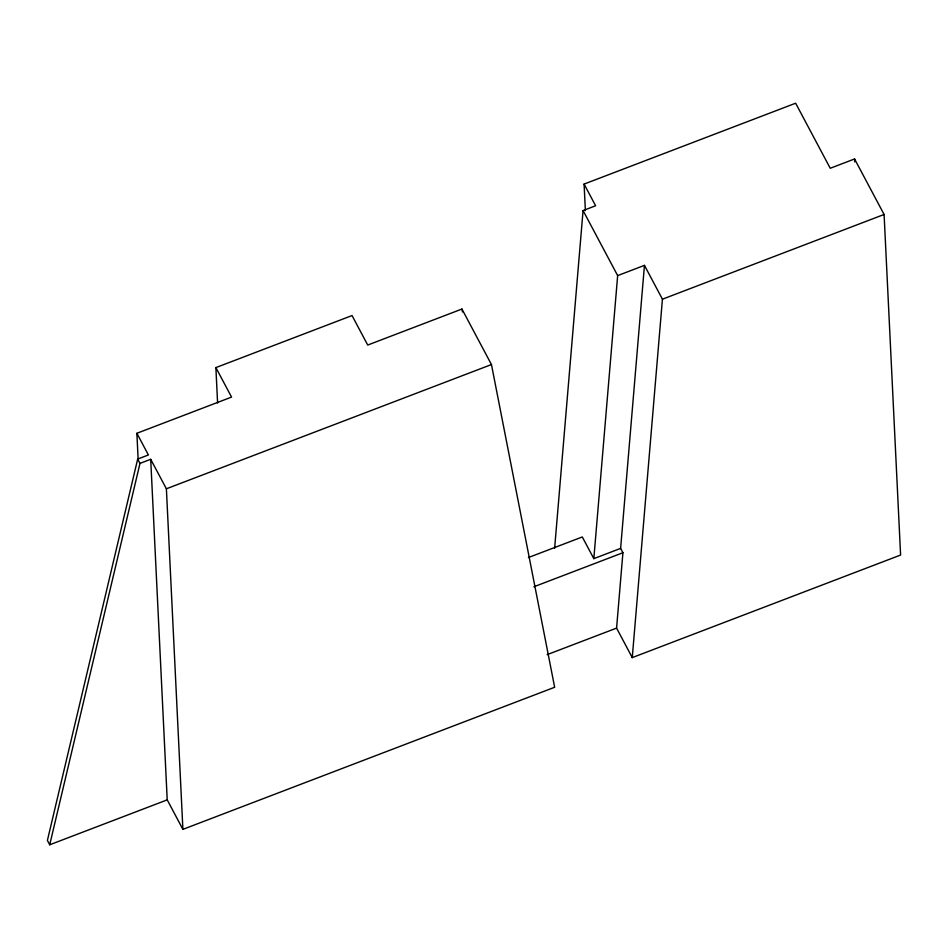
<?xml version="1.0" encoding="UTF-8"?>
<svg xmlns="http://www.w3.org/2000/svg" width="948" height="948" viewBox="0 0 948 948"><rect width="100%" height="100%" fill="white"/><g stroke="black" fill="none" stroke-linecap="round" stroke-linejoin="round"><path stroke-width="1.42" d="M554.627 548.311L583.067 210.563L595.617 205.763L584.087 184.078L795.645 103.213L830.235 168.27L854.575 158.968L884.093 214.473L900.6 555.042L632.257 657.604L616.579 628.109L622.919 552.731L620.62 548.394L644.45 265.369L617.658 275.607L593.827 558.633L620.62 548.394M632.257 657.604L662.427 299.201L644.45 265.369M167.215 799.863L182.893 829.358L554.651 687.264L491.455 364.553L461.937 309.036L367.717 345.048L352.04 315.554L215.883 367.599L231.561 397.094L136.879 433.283L148.398 454.969L137.685 459.069L47.4 840.449L49.711 844.787L167.215 799.863L150.708 459.306L139.984 463.406L49.711 844.787M182.893 829.358L166.386 488.789L491.455 364.553M662.427 299.201L884.093 214.473M528.415 557.543L582.297 536.959L593.827 558.633M533.89 586.765L622.919 552.731M547.138 654.653L616.579 628.109M583.067 210.563L617.658 275.607M150.708 459.306L166.386 488.789M137.685 459.069L139.984 463.406M461.937 309.036L462.506 311.928M854.575 158.968L854.717 161.907M584.087 184.078L585.378 210.61M215.883 367.599L217.59 402.983M136.879 433.283L138.159 459.816"/></g></svg>
